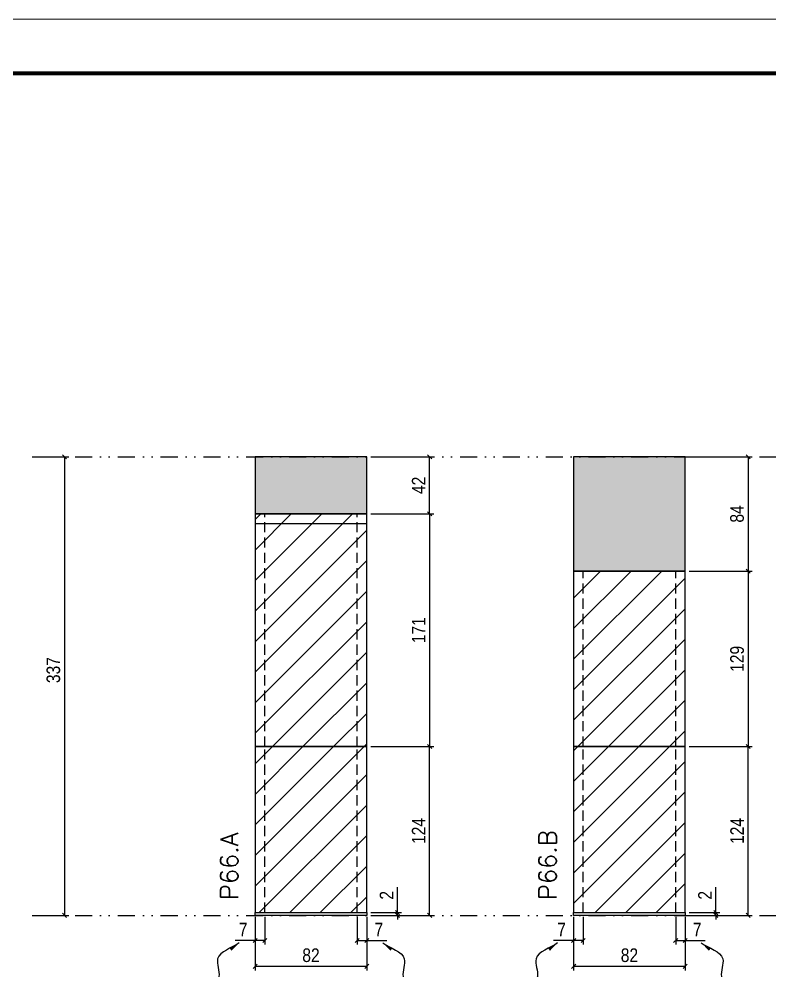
# Model space of a CAD drawing. Extents: x 2949 to 9230, y 1140 to 12527.
# Drawn here: x 6557 to 7109, y 4936 to 5635 of the extents above; entities that cross this region are included whole.
import ezdxf

# ---------------------------------------------------------------- set-up
doc = ezdxf.new("R2010")
doc.units = 0
for name, pattern in [('DASHED', [0.75, 0.5, -0.25]), ('DIVIDE2', [0.625, 0.25, -0.125, 0, -0.125, 0, -0.125]), ('HIDDEN', [0.375, 0.25, -0.125])]:
    doc.linetypes.add(name, pattern=pattern)
for name, color, linetype in [('COTA', 241, 'Continuous'), ('cotas', 4, 'Continuous'), ('Nível', 160, 'Continuous'), ('Painéis', 200, 'Continuous'), ('SARR_2.2x7', 40, 'Continuous'), ('Sarrafo de Pressão', 42, 'HIDDEN')]:
    doc.layers.add(name, color=color, linetype=linetype)
for name, color, linetype, lineweight in [('Folhas', 255, 'Continuous', 9), ('Hachura', 251, 'Continuous', 9), ('SARRAFO DE PRESSAO', 251, 'DASHED', 9), ('Texto Seção', 7, 'Continuous', 15)]:
    doc.layers.add(name, color=color, linetype=linetype, lineweight=lineweight)
doc.styles.add('COTA TECNICA', font='techl___.ttf', dxfattribs={"height": 10})
doc.styles.add('COTA TECNICA-50', font='techl___.ttf', dxfattribs={"height": 10})
doc.styles.add('REGUA-120', font='ROMANS.shx', dxfattribs={"height": 15})
doc.styles.get("Standard").update_dxf_attribs({"font": 'arial.ttf'})
doc.dimstyles.new('COTA PAINEL-50', dxfattribs={"dimtxt": 10, "dimasz": 3, "dimexe": 3, "dimexo": 3, "dimgap": 3, "dimtad": 1, "dimdec": 1, "dimzin": 12, "dimdsep": 46, "dimtxsty": 'COTA TECNICA-50', "dimblk1": 'OBLIQUE', "dimblk2": 'OBLIQUE', "dimsah": 1, "dimcen": 0.9, "dimclrd": 4, "dimclre": 4, "dimclrt": 240, "dimadec": 1, "dimazin": 3, "dimtfac": 1, "dimtdec": 1, "dimtmove": 0, "dimatfit": 3, "dimfxl": 1, "dimtolj": 1, "dimtzin": 12, "dimarcsym": 0})
doc.dimstyles.new('PAINEL', dxfattribs={"dimtxt": 10, "dimasz": 3, "dimexe": 3, "dimexo": 3, "dimgap": 3, "dimtad": 1, "dimdec": 1, "dimzin": 12, "dimdsep": 46, "dimtxsty": 'COTA TECNICA', "dimblk1": 'OBLIQUE', "dimblk2": 'OBLIQUE', "dimsah": 1, "dimcen": 0.9, "dimclrd": 4, "dimclre": 4, "dimclrt": 240, "dimadec": 1, "dimazin": 3, "dimtfac": 1, "dimtdec": 1, "dimtmove": 0, "dimatfit": 3, "dimfxl": 1, "dimtolj": 1, "dimtzin": 12, "dimarcsym": 0})
doc.dimstyles.get("Standard").update_dxf_attribs({"dimtxt": 0.18, "dimasz": 0.18, "dimexe": 0.18, "dimexo": 0.0625, "dimgap": 0.09, "dimtad": 0, "dimtih": 1, "dimtoh": 1, "dimdec": 4, "dimzin": 0, "dimdsep": 46, "dimtxsty": 'Standard', "dimcen": 0.09, "dimadec": 0, "dimazin": 0, "dimtfac": 1, "dimtdec": 4, "dimtofl": 0, "dimtmove": 0, "dimatfit": 3, "dimfxl": 1, "dimtolj": 1, "dimtzin": 0, "dimarcsym": 0})
pattern_1 = [(45, (-126071.967, -22713.47), (-11.2253202, 11.2253202), [])]

# ---------------------------------------------------------------- blocks, each defined once
blk = doc.blocks.new('9999999999')
at = {"layer": 'Folhas'}
blk.add_lwpolyline([(98138.98, 34190.21), (99623.98, 34190.21), (99623.98, 35240.21), (98138.98, 35240.21)], close=True, dxfattribs=at)
at = {"layer": 'Folhas', "color": 30, "const_width": 3}
blk.add_lwpolyline([(98213.98, 34230.21), (99583.98, 34230.21), (99583.98, 35200.21), (98213.98, 35200.21)], close=True, dxfattribs=at)
blk = doc.blocks.new('_Oblique')
at = {"color": 0, "linetype": 'ByBlock', "lineweight": -2}
blk.add_line((-0.5, -0.5), (0.5, 0.5), dxfattribs=at)
blk = doc.blocks.new('*D1958')
at = {"layer": 'cotas', "color": 4, "linetype": 'ByBlock', "lineweight": -2, "transparency": 16777216}
for p, q in [((6570.19, 5313.57), (6593.91, 5313.57)), ((6590.91, 5313.57), (6590.91, 4976.57)), ((6570.19, 4976.57), (6593.91, 4976.57))]:
    blk.add_line(p, q, dxfattribs=at)
at = {"layer": 'Defpoints', "color": 0, "linetype": 'ByBlock', "transparency": 16777216}
for p in [(6567.19, 5313.57), (6567.19, 4976.57), (6590.91, 4976.57)]:
    blk.add_point(p, dxfattribs=at)
at = {"layer": 'cotas', "color": 4, "linetype": 'ByBlock', "lineweight": -2, "transparency": 16777216, "xscale": 3, "yscale": 3, "zscale": 3}
for p, rotation in [((6590.91, 5313.57), 90), ((6590.91, 4976.57), 270)]:
    blk.add_blockref('_Oblique', p, dxfattribs=dict(at, rotation=rotation))
at = {"layer": 'cotas', "color": 240, "linetype": 'ByBlock', "transparency": 16777216, "insert": (6582.69, 5156.8), "char_height": 10, "attachment_point": 5, "rotation": 90, "style": 'COTA TECNICA'}
blk.add_mtext('\\A1;337', dxfattribs=at)
blk = doc.blocks.new('*D1489')
at = {"layer": 'COTA', "color": 4, "lineweight": -2, "transparency": 16777216}
for p, q in [((6731.04, 4975.57), (6731.04, 4936.11)), ((6813.04, 4975.57), (6813.04, 4936.11)), ((6731.04, 4939.11), (6813.04, 4939.11))]:
    blk.add_line(p, q, dxfattribs=at)
at = {"layer": 'Defpoints', "color": 0, "transparency": 16777216}
for p in [(6731.04, 4978.57), (6813.04, 4978.57), (6813.04, 4939.11)]:
    blk.add_point(p, dxfattribs=at)
at = {"layer": 'COTA', "color": 4, "lineweight": -2, "transparency": 16777216, "xscale": 3, "yscale": 3, "zscale": 3, "rotation": 180}
blk.add_blockref('_Oblique', (6731.04, 4939.11), dxfattribs=at)
at = {"layer": 'COTA', "color": 4, "lineweight": -2, "transparency": 16777216, "xscale": 3, "yscale": 3, "zscale": 3}
blk.add_blockref('_Oblique', (6813.04, 4939.11), dxfattribs=at)
at = {"layer": 'COTA', "color": 240, "transparency": 16777216, "insert": (6772.04, 4947.21), "char_height": 10, "attachment_point": 5, "style": 'COTA TECNICA'}
blk.add_mtext('\\A1;82', dxfattribs=at)
blk = doc.blocks.new('*D1490')
at = {"layer": 'COTA', "color": 4, "lineweight": -2, "transparency": 16777216}
for p, q in [((6816.04, 5313.57), (6862.28, 5313.57)), ((6859.28, 5271.57), (6859.28, 5313.57)), ((6816.04, 5271.57), (6862.28, 5271.57))]:
    blk.add_line(p, q, dxfattribs=at)
at = {"layer": 'Defpoints', "color": 0, "transparency": 16777216}
for p in [(6813.04, 5313.57), (6859.28, 5313.57), (6813.04, 5271.57)]:
    blk.add_point(p, dxfattribs=at)
at = {"layer": 'COTA', "color": 4, "lineweight": -2, "transparency": 16777216, "xscale": 3, "yscale": 3, "zscale": 3}
for p, rotation in [((6859.28, 5313.57), 90), ((6859.28, 5271.57), 270)]:
    blk.add_blockref('_Oblique', p, dxfattribs=dict(at, rotation=rotation))
at = {"layer": 'COTA', "color": 240, "transparency": 16777216, "insert": (6851.21, 5292.57), "char_height": 10, "attachment_point": 5, "rotation": 90, "style": 'COTA TECNICA'}
blk.add_mtext('\\A1;42', dxfattribs=at)
blk = doc.blocks.new('*D1491')
at = {"layer": 'COTA', "color": 4, "lineweight": -2, "transparency": 16777216}
for p, q in [((6738.04, 4975.57), (6738.04, 4955.06)), ((6731.04, 4973.57), (6731.04, 4955.06)), ((6731.04, 4958.06), (6716.31, 4958.06)), ((6738.04, 4958.06), (6731.04, 4958.06))]:
    blk.add_line(p, q, dxfattribs=at)
at = {"layer": 'Defpoints', "color": 0, "transparency": 16777216}
for p in [(6731.04, 4976.57), (6738.04, 4978.57), (6731.04, 4958.06)]:
    blk.add_point(p, dxfattribs=at)
at = {"layer": 'COTA', "color": 4, "lineweight": -2, "transparency": 16777216, "xscale": 3, "yscale": 3, "zscale": 3, "rotation": 180}
blk.add_blockref('_Oblique', (6731.04, 4958.06), dxfattribs=at)
at = {"layer": 'COTA', "color": 4, "lineweight": -2, "transparency": 16777216, "xscale": 3, "yscale": 3, "zscale": 3}
blk.add_blockref('_Oblique', (6738.04, 4958.06), dxfattribs=at)
at = {"layer": 'COTA', "color": 240, "transparency": 16777216, "insert": (6722.18, 4966.13), "char_height": 10, "attachment_point": 5, "style": 'COTA TECNICA-50'}
blk.add_mtext('\\A1;7', dxfattribs=at)
blk = doc.blocks.new('*D1492')
at = {"layer": 'COTA', "color": 4, "lineweight": -2, "transparency": 16777216}
for p, q in [((6806.04, 4975.57), (6806.04, 4955.06)), ((6813.04, 4973.57), (6813.04, 4955.06)), ((6806.04, 4958.06), (6813.04, 4958.06)), ((6813.04, 4958.06), (6827.77, 4958.06))]:
    blk.add_line(p, q, dxfattribs=at)
at = {"layer": 'Defpoints', "color": 0, "transparency": 16777216}
for p in [(6806.04, 4978.57), (6813.04, 4976.57), (6813.04, 4958.06)]:
    blk.add_point(p, dxfattribs=at)
at = {"layer": 'COTA', "color": 4, "lineweight": -2, "transparency": 16777216, "xscale": 3, "yscale": 3, "zscale": 3, "rotation": 180}
blk.add_blockref('_Oblique', (6806.04, 4958.06), dxfattribs=at)
at = {"layer": 'COTA', "color": 4, "lineweight": -2, "transparency": 16777216, "xscale": 3, "yscale": 3, "zscale": 3}
blk.add_blockref('_Oblique', (6813.04, 4958.06), dxfattribs=at)
at = {"layer": 'COTA', "color": 240, "transparency": 16777216, "insert": (6821.91, 4966.13), "char_height": 10, "attachment_point": 5, "style": 'COTA TECNICA-50'}
blk.add_mtext('\\A1;7', dxfattribs=at)
blk = doc.blocks.new('*D1493')
at = {"layer": 'COTA', "color": 4, "lineweight": -2, "transparency": 16777216}
for p, q in [((6816.04, 5100.57), (6862.28, 5100.57)), ((6859.28, 4976.57), (6859.28, 5100.57)), ((6816.04, 4976.57), (6862.28, 4976.57))]:
    blk.add_line(p, q, dxfattribs=at)
at = {"layer": 'Defpoints', "color": 0, "transparency": 16777216}
for p in [(6813.04, 5100.57), (6859.28, 5100.57), (6813.04, 4976.57)]:
    blk.add_point(p, dxfattribs=at)
at = {"layer": 'COTA', "color": 4, "lineweight": -2, "transparency": 16777216, "xscale": 3, "yscale": 3, "zscale": 3}
for p, rotation in [((6859.28, 5100.57), 90), ((6859.28, 4976.57), 270)]:
    blk.add_blockref('_Oblique', p, dxfattribs=dict(at, rotation=rotation))
at = {"layer": 'COTA', "color": 240, "transparency": 16777216, "insert": (6851.21, 5038.57), "char_height": 10, "attachment_point": 5, "rotation": 90, "style": 'COTA TECNICA-50'}
blk.add_mtext('\\A1;124', dxfattribs=at)
blk = doc.blocks.new('*D1494')
at = {"layer": 'COTA', "color": 4, "lineweight": -2, "transparency": 16777216}
for p, q in [((6835.57, 4978.57), (6835.57, 4997.37)), ((6816.04, 4978.57), (6838.57, 4978.57)), ((6816.04, 4976.57), (6838.57, 4976.57)), ((6835.57, 4976.57), (6835.57, 4978.57)), ((6835.57, 4976.57), (6835.57, 4973.57))]:
    blk.add_line(p, q, dxfattribs=at)
at = {"layer": 'Defpoints', "color": 0, "transparency": 16777216}
for p in [(6813.04, 4978.57), (6813.04, 4976.57), (6835.57, 4976.57)]:
    blk.add_point(p, dxfattribs=at)
at = {"layer": 'COTA', "color": 4, "lineweight": -2, "transparency": 16777216, "xscale": 3, "yscale": 3, "zscale": 3}
for p, rotation in [((6835.57, 4978.57), 270), ((6835.57, 4976.57), 90)]:
    blk.add_blockref('_Oblique', p, dxfattribs=dict(at, rotation=rotation))
at = {"layer": 'COTA', "color": 240, "transparency": 16777216, "insert": (6827.57, 4991.31), "char_height": 10, "attachment_point": 5, "rotation": 90, "style": 'COTA TECNICA-50'}
blk.add_mtext('\\A1;2', dxfattribs=at)
blk = doc.blocks.new('*D1495')
at = {"layer": 'COTA', "color": 4, "linetype": 'ByBlock', "lineweight": -2, "transparency": 16777216}
for p, q in [((6816.04, 5271.57), (6862.28, 5271.57)), ((6859.28, 5271.57), (6859.28, 5100.57)), ((6816.04, 5100.57), (6862.28, 5100.57))]:
    blk.add_line(p, q, dxfattribs=at)
at = {"layer": 'Defpoints', "color": 0, "linetype": 'ByBlock', "transparency": 16777216}
for p in [(6813.04, 5271.57), (6813.04, 5100.57), (6859.28, 5100.57)]:
    blk.add_point(p, dxfattribs=at)
at = {"layer": 'COTA', "color": 4, "linetype": 'ByBlock', "lineweight": -2, "transparency": 16777216, "xscale": 3, "yscale": 3, "zscale": 3}
for p, rotation in [((6859.28, 5271.57), 90), ((6859.28, 5100.57), 270)]:
    blk.add_blockref('_Oblique', p, dxfattribs=dict(at, rotation=rotation))
at = {"layer": 'COTA', "color": 240, "linetype": 'ByBlock', "transparency": 16777216, "insert": (6851.21, 5186.07), "char_height": 10, "attachment_point": 5, "rotation": 90, "style": 'COTA TECNICA'}
blk.add_mtext('\\A1;171', dxfattribs=at)
blk = doc.blocks.new('*D1496')
at = {"layer": 'COTA', "color": 4, "lineweight": -2, "transparency": 16777216}
for p, q in [((6965.15, 4975.57), (6965.15, 4936.11)), ((7047.15, 4975.57), (7047.15, 4936.11)), ((6965.15, 4939.11), (7047.15, 4939.11))]:
    blk.add_line(p, q, dxfattribs=at)
at = {"layer": 'Defpoints', "color": 0, "transparency": 16777216}
for p in [(6965.15, 4978.57), (7047.15, 4978.57), (7047.15, 4939.11)]:
    blk.add_point(p, dxfattribs=at)
at = {"layer": 'COTA', "color": 4, "lineweight": -2, "transparency": 16777216, "xscale": 3, "yscale": 3, "zscale": 3, "rotation": 180}
blk.add_blockref('_Oblique', (6965.15, 4939.11), dxfattribs=at)
at = {"layer": 'COTA', "color": 4, "lineweight": -2, "transparency": 16777216, "xscale": 3, "yscale": 3, "zscale": 3}
blk.add_blockref('_Oblique', (7047.15, 4939.11), dxfattribs=at)
at = {"layer": 'COTA', "color": 240, "transparency": 16777216, "insert": (7006.15, 4947.21), "char_height": 10, "attachment_point": 5, "style": 'COTA TECNICA'}
blk.add_mtext('\\A1;82', dxfattribs=at)
blk = doc.blocks.new('*D1497')
at = {"layer": 'COTA', "color": 4, "lineweight": -2, "transparency": 16777216}
for p, q in [((6972.15, 4975.57), (6972.15, 4955.06)), ((6965.15, 4973.57), (6965.15, 4955.06)), ((6965.15, 4958.06), (6950.42, 4958.06)), ((6972.15, 4958.06), (6965.15, 4958.06))]:
    blk.add_line(p, q, dxfattribs=at)
at = {"layer": 'Defpoints', "color": 0, "transparency": 16777216}
for p in [(6965.15, 4976.57), (6972.15, 4978.57), (6965.15, 4958.06)]:
    blk.add_point(p, dxfattribs=at)
at = {"layer": 'COTA', "color": 4, "lineweight": -2, "transparency": 16777216, "xscale": 3, "yscale": 3, "zscale": 3, "rotation": 180}
blk.add_blockref('_Oblique', (6965.15, 4958.06), dxfattribs=at)
at = {"layer": 'COTA', "color": 4, "lineweight": -2, "transparency": 16777216, "xscale": 3, "yscale": 3, "zscale": 3}
blk.add_blockref('_Oblique', (6972.15, 4958.06), dxfattribs=at)
at = {"layer": 'COTA', "color": 240, "transparency": 16777216, "insert": (6956.28, 4966.13), "char_height": 10, "attachment_point": 5, "style": 'COTA TECNICA-50'}
blk.add_mtext('\\A1;7', dxfattribs=at)
blk = doc.blocks.new('*D1498')
at = {"layer": 'COTA', "color": 4, "lineweight": -2, "transparency": 16777216}
for p, q in [((7040.15, 4975.57), (7040.15, 4955.06)), ((7047.15, 4973.57), (7047.15, 4955.06)), ((7040.15, 4958.06), (7047.15, 4958.06)), ((7047.15, 4958.06), (7061.88, 4958.06))]:
    blk.add_line(p, q, dxfattribs=at)
at = {"layer": 'Defpoints', "color": 0, "transparency": 16777216}
for p in [(7040.15, 4978.57), (7047.15, 4976.57), (7047.15, 4958.06)]:
    blk.add_point(p, dxfattribs=at)
at = {"layer": 'COTA', "color": 4, "lineweight": -2, "transparency": 16777216, "xscale": 3, "yscale": 3, "zscale": 3, "rotation": 180}
blk.add_blockref('_Oblique', (7040.15, 4958.06), dxfattribs=at)
at = {"layer": 'COTA', "color": 4, "lineweight": -2, "transparency": 16777216, "xscale": 3, "yscale": 3, "zscale": 3}
blk.add_blockref('_Oblique', (7047.15, 4958.06), dxfattribs=at)
at = {"layer": 'COTA', "color": 240, "transparency": 16777216, "insert": (7056.01, 4966.13), "char_height": 10, "attachment_point": 5, "style": 'COTA TECNICA-50'}
blk.add_mtext('\\A1;7', dxfattribs=at)
blk = doc.blocks.new('*D1499')
at = {"layer": 'COTA', "color": 4, "lineweight": -2, "transparency": 16777216}
for p, q in [((7050.15, 5100.57), (7096.39, 5100.57)), ((7093.39, 4976.57), (7093.39, 5100.57)), ((7050.15, 4976.57), (7096.39, 4976.57))]:
    blk.add_line(p, q, dxfattribs=at)
at = {"layer": 'Defpoints', "color": 0, "transparency": 16777216}
for p in [(7047.15, 5100.57), (7093.39, 5100.57), (7047.15, 4976.57)]:
    blk.add_point(p, dxfattribs=at)
at = {"layer": 'COTA', "color": 4, "lineweight": -2, "transparency": 16777216, "xscale": 3, "yscale": 3, "zscale": 3}
for p, rotation in [((7093.39, 5100.57), 90), ((7093.39, 4976.57), 270)]:
    blk.add_blockref('_Oblique', p, dxfattribs=dict(at, rotation=rotation))
at = {"layer": 'COTA', "color": 240, "transparency": 16777216, "insert": (7085.31, 5038.57), "char_height": 10, "attachment_point": 5, "rotation": 90, "style": 'COTA TECNICA-50'}
blk.add_mtext('\\A1;124', dxfattribs=at)
blk = doc.blocks.new('*D1500')
at = {"layer": 'COTA', "color": 4, "lineweight": -2, "transparency": 16777216}
for p, q in [((7069.67, 4978.57), (7069.67, 4997.37)), ((7050.15, 4978.57), (7072.67, 4978.57)), ((7050.15, 4976.57), (7072.67, 4976.57)), ((7069.67, 4976.57), (7069.67, 4978.57)), ((7069.67, 4976.57), (7069.67, 4973.57))]:
    blk.add_line(p, q, dxfattribs=at)
at = {"layer": 'Defpoints', "color": 0, "transparency": 16777216}
for p in [(7047.15, 4978.57), (7047.15, 4976.57), (7069.67, 4976.57)]:
    blk.add_point(p, dxfattribs=at)
at = {"layer": 'COTA', "color": 4, "lineweight": -2, "transparency": 16777216, "xscale": 3, "yscale": 3, "zscale": 3}
for p, rotation in [((7069.67, 4978.57), 270), ((7069.67, 4976.57), 90)]:
    blk.add_blockref('_Oblique', p, dxfattribs=dict(at, rotation=rotation))
at = {"layer": 'COTA', "color": 240, "transparency": 16777216, "insert": (7061.67, 4991.31), "char_height": 10, "attachment_point": 5, "rotation": 90, "style": 'COTA TECNICA-50'}
blk.add_mtext('\\A1;2', dxfattribs=at)
blk = doc.blocks.new('*D1501')
at = {"layer": 'COTA', "color": 4, "linetype": 'ByBlock', "lineweight": -2, "transparency": 16777216}
for p, q in [((7050.15, 5229.57), (7096.39, 5229.57)), ((7093.39, 5229.57), (7093.39, 5100.57)), ((7050.15, 5100.57), (7096.39, 5100.57))]:
    blk.add_line(p, q, dxfattribs=at)
at = {"layer": 'Defpoints', "color": 0, "linetype": 'ByBlock', "transparency": 16777216}
for p in [(7047.15, 5229.57), (7047.15, 5100.57), (7093.39, 5100.57)]:
    blk.add_point(p, dxfattribs=at)
at = {"layer": 'COTA', "color": 4, "linetype": 'ByBlock', "lineweight": -2, "transparency": 16777216, "xscale": 3, "yscale": 3, "zscale": 3}
for p, rotation in [((7093.39, 5229.57), 90), ((7093.39, 5100.57), 270)]:
    blk.add_blockref('_Oblique', p, dxfattribs=dict(at, rotation=rotation))
at = {"layer": 'COTA', "color": 240, "linetype": 'ByBlock', "transparency": 16777216, "insert": (7085.3, 5165.07), "char_height": 10, "attachment_point": 5, "rotation": 90, "style": 'COTA TECNICA'}
blk.add_mtext('\\A1;129', dxfattribs=at)
blk = doc.blocks.new('*D2093')
at = {"layer": 'COTA', "color": 4, "linetype": 'ByBlock', "lineweight": -2, "transparency": 16777216}
for p, q in [((7050.15, 5313.57), (7096.39, 5313.57)), ((7093.39, 5313.57), (7093.39, 5229.57)), ((7050.15, 5229.57), (7096.39, 5229.57))]:
    blk.add_line(p, q, dxfattribs=at)
at = {"layer": 'Defpoints', "color": 0, "linetype": 'ByBlock', "transparency": 16777216}
for p in [(7047.15, 5313.57), (7047.15, 5229.57), (7093.39, 5229.57)]:
    blk.add_point(p, dxfattribs=at)
at = {"layer": 'COTA', "color": 4, "linetype": 'ByBlock', "lineweight": -2, "transparency": 16777216, "xscale": 3, "yscale": 3, "zscale": 3}
for p, rotation in [((7093.39, 5313.57), 90), ((7093.39, 5229.57), 270)]:
    blk.add_blockref('_Oblique', p, dxfattribs=dict(at, rotation=rotation))
at = {"layer": 'COTA', "color": 240, "linetype": 'ByBlock', "transparency": 16777216, "insert": (7085.29, 5271.57), "char_height": 10, "attachment_point": 5, "rotation": 90, "style": 'COTA TECNICA'}
blk.add_mtext('\\A1;84', dxfattribs=at)

msp = doc.modelspace()

# ---------------------------------------------------------------- hatches: boundary and pattern name
at = {"layer": 'COTA', "linetype": 'ByBlock'}
h = msp.add_hatch(dxfattribs=at)
h.set_pattern_fill('AR-CONC', color=256, scale=0.03)
h.set_pattern_definition([(50, (-126071.9665, -22753.4705), (5.46554007, -0.47817257), [0.5715, -6.2865]), (355, (-126071.9665, -22753.4705), (-1.05730264, 5.73170536), [0.4572, -5.02921753]), (100.4514447, (-126071.511, -22753.5104), (4.40823741, 5.25353256), [0.48570026, -5.34270734]), (46.1842, (-126071.9665, -22751.9465), (8.13237123, -1.26126984), [0.85725, -9.42975]), (96.6355576, (-126071.289, -22752.052), (7.122124, 7.42278374), [0.7285507, -8.01406824]), (351.184151, (-126071.9665, -22751.9465), (7.122124, 7.42278374), [0.685799, -7.54379196]), (21, (-126071.2045, -22752.3275), (4.54843174, -3.06795595), [0.5715, -6.2865]), (326, (-126071.2045, -22752.3275), (1.85406085, 5.52563898), [0.4572, -5.0292]), (71.451445, (-126070.8255, -22752.583), (6.40249258, 2.45768307), [0.48570026, -5.34269813]), (37.5, (-126071.9665, -22753.4705), (0.092658098, 2.536651166), [0, -4.96824, 0, -5.1054, 0, -5.04825]), (7.5, (-126071.9665, -22753.4705), (2.004589875, 3.005417245), [0, -2.91084, 0, -4.85394, 0, -1.92405]), (327.5, (-126073.6658, -22753.4705), (4.067717855, -0.17186232), [0, -1.905, 0, -5.9436, 0, -7.8867]), (317.5, (-126074.4278, -22753.4705), (4.44387544, 0.76279473), [0, -2.4765, 0, -3.94716, 0, -5.6007])])
h.paths.add_polyline_path([(6813.04, 5313.57), (6731.04, 5313.57), (6731.04, 5271.57), (6813.04, 5271.57)])
h.paths.add_polyline_path([(7047.15, 5313.57), (6965.15, 5313.57), (6965.15, 5229.57), (7047.15, 5229.57)])
at = {"layer": 'Hachura', "linetype": 'ByBlock'}
h = msp.add_hatch(dxfattribs=at)
h.set_pattern_fill('ANSI31', color=256, scale=5)
h.set_pattern_definition(pattern_1)
h.paths.add_polyline_path([(6813.04, 5271.57), (6731.04, 5271.57), (6731.04, 5100.57), (6813.04, 5100.57)])
h = msp.add_hatch(dxfattribs=at)
h.set_pattern_fill('ANSI31', color=256, scale=5)
h.set_pattern_definition(pattern_1)
h.paths.add_polyline_path([(7047.15, 5229.57), (6965.15, 5229.57), (6965.15, 5100.57), (7047.15, 5100.57)])
h = msp.add_hatch(dxfattribs=at)
h.set_pattern_fill('ANSI31', color=256, scale=5)
h.set_pattern_definition(pattern_1)
h.paths.add_polyline_path([(6813.04, 5100.57), (6731.04, 5100.57), (6731.04, 4978.57), (6813.04, 4978.57)])
h = msp.add_hatch(dxfattribs=at)
h.set_pattern_fill('ANSI31', color=256, scale=5)
h.set_pattern_definition(pattern_1)
h.paths.add_polyline_path([(7047.15, 5100.57), (6965.15, 5100.57), (6965.15, 4978.57), (7047.15, 4978.57)])

# ---------------------------------------------------------------- linework, layer by layer
at = {"layer": 'COTA', "linetype": 'ByBlock'}
for points in [[(6731.04, 5271.57), (6813.04, 5271.57), (6813.04, 5313.57), (6731.04, 5313.57)], [(6965.15, 5229.57), (7047.15, 5229.57), (7047.15, 5313.57), (6965.15, 5313.57)]]:
    msp.add_lwpolyline(points, close=True, dxfattribs=at)
at = {"layer": 'Nível', "color": 4, "linetype": 'DIVIDE2', "ltscale": 50}
for p, q in [((6567.19, 5313.57), (7577.53, 5313.57)), ((6567.19, 4976.57), (7577.53, 4976.57))]:
    msp.add_line(p, q, dxfattribs=at)
at = {"layer": 'Painéis'}
for points in [[(6731.04, 5100.57), (6813.04, 5100.57), (6813.04, 5271.57), (6731.04, 5271.57)], [(6965.15, 5100.57), (7047.15, 5100.57), (7047.15, 5229.57), (6965.15, 5229.57)], [(6731.04, 4978.57), (6813.04, 4978.57), (6813.04, 5100.57), (6731.04, 5100.57)], [(6965.15, 4978.57), (7047.15, 4978.57), (7047.15, 5100.57), (6965.15, 5100.57)], [(6731.04, 4978.57), (6813.04, 4978.57), (6813.04, 4976.57), (6731.04, 4976.57)], [(6965.15, 4978.57), (7047.15, 4978.57), (7047.15, 4976.57), (6965.15, 4976.57)]]:
    msp.add_lwpolyline(points, close=True, dxfattribs=at)
at = {"layer": 'SARR_2.2x7'}
msp.add_line((6731.04, 5264.57), (6813.04, 5264.57), dxfattribs=at)
at = {"layer": 'Sarrafo de Pressão', "ltscale": 30}
for p, q in [((6738.04, 5100.57), (6738.04, 5271.57)), ((6806.04, 5100.57), (6806.04, 5271.57)), ((6972.15, 5100.57), (6972.15, 5229.57)), ((7040.15, 5100.57), (7040.15, 5229.57)), ((6738.04, 4978.57), (6738.04, 5100.57)), ((6806.04, 4978.57), (6806.04, 5100.57)), ((6972.15, 4978.57), (6972.15, 5100.57)), ((7040.15, 4978.57), (7040.15, 5100.57))]:
    msp.add_line(p, q, dxfattribs=at)

# ---------------------------------------------------------------- block references
at = {"layer": 'SARRAFO DE PRESSAO', "color": 6, "linetype": 'ByBlock'}
msp.add_blockref('9999999999', (-92006.44, -29604.92), dxfattribs=at)

# ---------------------------------------------------------------- texts
at = {"layer": 'Texto Seção', "char_height": 13, "width": 285.3299, "attachment_point": 7, "rotation": 90, "style": 'REGUA-120'}
for s, insert in [('P66.B', (6952.53, 4987.82)), ('P66.A', (6718.42, 4987.82))]:
    msp.add_mtext(s, dxfattribs=dict(at, insert=insert))

# ---------------------------------------------------------------- dimensions: what is measured, and where the dimension line sits
at = {"layer": 'COTA'}
dim = msp.add_linear_dim(base=(6859.28, 5313.57), p1=(6813.04, 5271.57), p2=(6813.04, 5313.57), angle=90, dimstyle='PAINEL', override={"dimarcsym": 2}, dxfattribs=at)
dim.commit()
dim.dimension.update_dxf_attribs({"geometry": '*D1490', "text_midpoint": (6859.28, 5292.57), "dimtype": 160})
at = {"layer": 'COTA', "linetype": 'ByBlock'}
for base, p1, p2, picture, middle in [((7093.39, 5229.57), (7047.15, 5313.57), (7047.15, 5229.57), '*D2093', (7085.29, 5271.57)), ((6859.28, 5100.57), (6813.04, 5271.57), (6813.04, 5100.57), '*D1495', (6851.21, 5186.07)), ((7093.39, 5100.57), (7047.15, 5229.57), (7047.15, 5100.57), '*D1501', (7085.3, 5165.07))]:
    dim = msp.add_linear_dim(base=base, p1=p1, p2=p2, angle=90, dimstyle='PAINEL', dxfattribs=at)
    dim.commit()
    dim.dimension.update_dxf_attribs({"geometry": picture, "text_midpoint": middle})
at = {"layer": 'COTA'}
for base, p1, p2, angle, picture, middle in [((6859.28, 5100.57), (6813.04, 4976.57), (6813.04, 5100.57), 90, '*D1493', (6851.21, 5038.57)), ((7093.39, 5100.57), (7047.15, 4976.57), (7047.15, 5100.57), 90, '*D1499', (7085.31, 5038.57)), ((6731.04, 4958.06), (6738.04, 4978.57), (6731.04, 4976.57), 180, '*D1491', (6722.18, 4966.13)), ((6965.15, 4958.06), (6972.15, 4978.57), (6965.15, 4976.57), 180, '*D1497', (6956.28, 4966.13))]:
    dim = msp.add_linear_dim(base=base, p1=p1, p2=p2, angle=angle, dimstyle='COTA PAINEL-50', dxfattribs=at)
    dim.commit()
    dim.dimension.update_dxf_attribs({"geometry": picture, "text_midpoint": middle})
for base, p1, p2, picture, middle in [((6835.57, 4976.57), (6813.04, 4978.57), (6813.04, 4976.57), '*D1494', (6835.57, 4991.31)), ((7069.67, 4976.57), (7047.15, 4978.57), (7047.15, 4976.57), '*D1500', (7069.67, 4991.31))]:
    dim = msp.add_linear_dim(base=base, p1=p1, p2=p2, angle=90, dimstyle='COTA PAINEL-50', dxfattribs=at)
    dim.commit()
    dim.dimension.update_dxf_attribs({"geometry": picture, "text_midpoint": middle, "dimtype": 160})
for base, p1, p2, picture, middle in [((6813.04, 4939.11), (6731.04, 4978.57), (6813.04, 4978.57), '*D1489', (6772.04, 4947.21)), ((7047.15, 4939.11), (6965.15, 4978.57), (7047.15, 4978.57), '*D1496', (7006.15, 4947.21))]:
    dim = msp.add_linear_dim(base=base, p1=p1, p2=p2, dimstyle='PAINEL', override={"dimarcsym": 2}, dxfattribs=at)
    dim.commit()
    dim.dimension.update_dxf_attribs({"geometry": picture, "text_midpoint": middle})
for base, p1, p2, picture, middle in [((6813.04, 4958.06), (6806.04, 4978.57), (6813.04, 4976.57), '*D1492', (6821.91, 4966.13)), ((7047.15, 4958.06), (7040.15, 4978.57), (7047.15, 4976.57), '*D1498', (7056.01, 4966.13))]:
    dim = msp.add_linear_dim(base=base, p1=p1, p2=p2, dimstyle='COTA PAINEL-50', dxfattribs=at)
    dim.commit()
    dim.dimension.update_dxf_attribs({"geometry": picture, "text_midpoint": middle})
at = {"layer": 'cotas', "linetype": 'ByBlock'}
dim = msp.add_linear_dim(base=(6590.91, 4976.57), p1=(6567.19, 5313.57), p2=(6567.19, 4976.57), angle=90, dimstyle='PAINEL', dxfattribs=at)
dim.commit()
dim.dimension.update_dxf_attribs({"geometry": '*D1958', "text_midpoint": (6590.91, 5156.8), "dimtype": 160})

# ---------------------------------------------------------------- leaders
at = {"layer": 'COTA', "path_type": 1}
for points in [[(6719.21, 4956.39), (6703.43, 4944.55), (6704.35, 4931.55), (6698.8, 4921.76)], [(6824.87, 4956.39), (6840.66, 4944.55), (6839.73, 4931.55), (6845.28, 4921.76)], [(6953.32, 4956.39), (6937.53, 4944.55), (6938.46, 4931.55), (6932.9, 4921.76)], [(7058.98, 4956.39), (7074.76, 4944.55), (7073.84, 4931.55), (7079.39, 4921.76)]]:
    msp.add_leader(points, dimstyle='Standard', override={"dimasz": 8}, dxfattribs=at)

doc.saveas('drawing.dxf')
